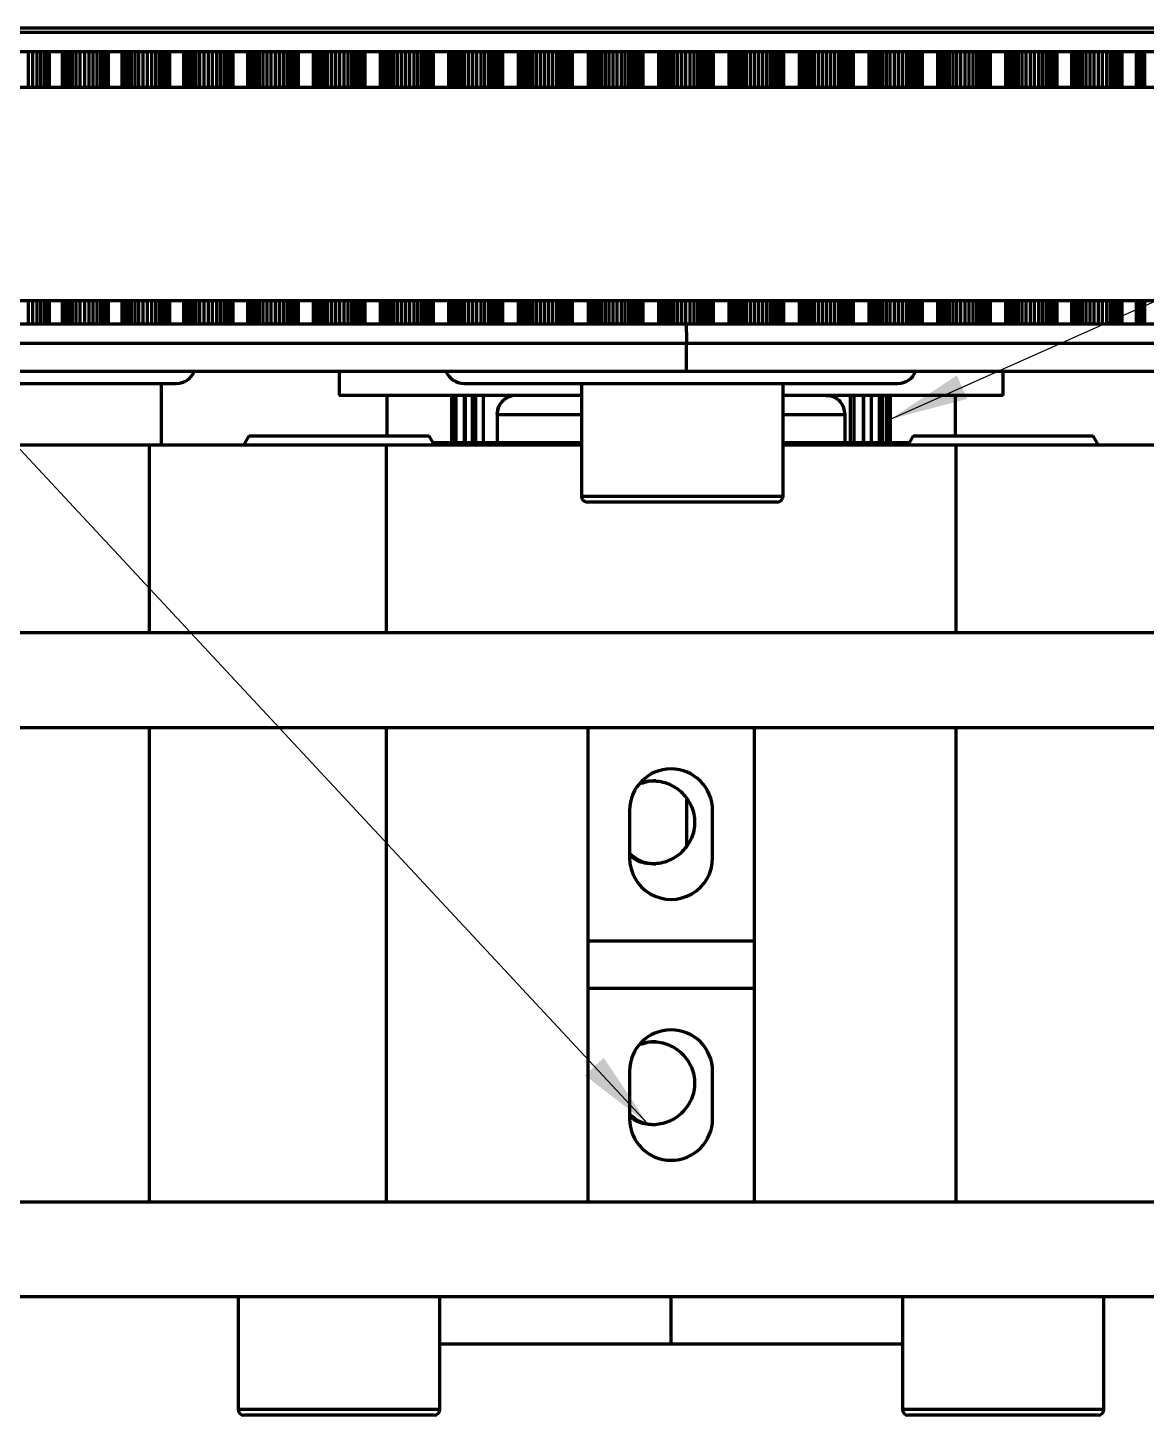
# Model space of a CAD drawing. Header units: millimetres. Extents: x -419 to 9215, y 1224 to 3301.
# Drawn here: x 325.8 to 372.9, y 2908.5 to 2967 of the extents above; entities that cross this region are included whole.
import ezdxf

# ---------------------------------------------------------------- set-up
doc = ezdxf.new("R2010")
doc.units = ezdxf.units.MM
doc.layers.add('Net 0.35', color=20, linetype='Continuous', lineweight=35)
doc.layers.add('Net 0.7', color=7, linetype='Continuous', lineweight=70)
doc.styles.get("Standard").update_dxf_attribs({"font": 'arial.ttf'})
doc.dimstyles.new('SLDDIMSTYLE0', dxfattribs={"dimtxt": 0.18, "dimasz": 3.302, "dimexe": 0, "dimexo": 0.0625, "dimgap": 0, "dimtad": 0, "dimtih": 1, "dimtoh": 1, "dimdec": 0, "dimrnd": 1e-09, "dimzin": 0, "dimdsep": 46, "dimtxsty": 'Standard', "dimsah": 1, "dimcen": 0.09, "dimadec": 0, "dimazin": 0, "dimtfac": 3.302, "dimtdec": 0, "dimtofl": 0, "dimtmove": 0, "dimatfit": 3, "dimfxl": 1, "dimfrac": 2, "dimtolj": 1, "dimtzin": 0, "dimarcsym": 0})

msp = doc.modelspace()

# ---------------------------------------------------------------- linework, layer by layer
at = {"layer": 'Net 0.7', "color": 7, "linetype": 'Continuous', "lineweight": 70}
for p, q in [((296.312, 2967.02), (411.101, 2967.02)), ((304.216, 2966.02), (401.616, 2966.02)), ((325.815, 2966.02), (325.815, 2964.52)), ((326, 2966.02), (326, 2964.52)), ((326.174, 2966.02), (326.174, 2964.52)), ((326.337, 2966.02), (326.337, 2964.52)), ((326.484, 2966.02), (326.484, 2964.52)), ((326.612, 2966.02), (326.612, 2964.52)), ((326.632, 2966.02), (326.632, 2964.52)), ((326.635, 2966.02), (326.635, 2964.52)), ((326.662, 2966.02), (326.662, 2964.52)), ((326.715, 2964.52), (326.715, 2966.02)), ((327.251, 2966.02), (327.251, 2964.52)), ((327.322, 2966.02), (327.322, 2964.52)), ((327.393, 2966.02), (327.393, 2964.52)), ((327.461, 2966.02), (327.461, 2964.52)), ((327.523, 2966.02), (327.523, 2964.52)), ((327.661, 2966.02), (327.661, 2964.52)), ((327.819, 2966.02), (327.819, 2964.52)), ((327.991, 2966.02), (327.991, 2964.52)), ((328.181, 2966.02), (328.181, 2964.52)), ((328.365, 2966.02), (328.365, 2964.52)), ((328.54, 2966.02), (328.54, 2964.52)), ((328.707, 2966.02), (328.707, 2964.52)), ((328.86, 2966.02), (328.86, 2964.52)), ((328.995, 2966.02), (328.995, 2964.52)), ((329.101, 2966.02), (329.101, 2964.52)), ((329.109, 2966.02), (329.109, 2964.52)), ((329.14, 2966.02), (329.14, 2964.52)), ((329.196, 2964.52), (329.196, 2966.02)), ((329.756, 2966.02), (329.756, 2964.52)), ((329.829, 2966.02), (329.829, 2964.52)), ((329.9, 2966.02), (329.9, 2964.52)), ((329.966, 2966.02), (329.966, 2964.52)), ((330.025, 2966.02), (330.025, 2964.52)), ((330.153, 2966.02), (330.153, 2964.52)), ((330.303, 2966.02), (330.303, 2964.52)), ((330.468, 2966.02), (330.468, 2964.52)), ((330.652, 2966.02), (330.652, 2964.52)), ((330.834, 2966.02), (330.834, 2964.52)), ((331.011, 2966.02), (331.011, 2964.52)), ((331.18, 2966.02), (331.18, 2964.52)), ((331.338, 2966.02), (331.338, 2964.52)), ((331.48, 2966.02), (331.48, 2964.52)), ((331.603, 2966.02), (331.603, 2964.52)), ((331.672, 2966.02), (331.672, 2964.52)), ((331.685, 2966.02), (331.685, 2964.52)), ((331.72, 2966.02), (331.72, 2964.52)), ((331.779, 2964.52), (331.779, 2966.02)), ((332.36, 2966.02), (332.36, 2964.52)), ((332.434, 2966.02), (332.434, 2964.52)), ((332.505, 2966.02), (332.505, 2964.52)), ((332.569, 2966.02), (332.569, 2964.52)), ((332.625, 2966.02), (332.625, 2964.52)), ((332.743, 2966.02), (332.743, 2964.52)), ((332.883, 2966.02), (332.883, 2964.52)), ((333.041, 2966.02), (333.041, 2964.52)), ((333.218, 2966.02), (333.218, 2964.52)), ((333.398, 2966.02), (333.398, 2964.52)), ((333.575, 2966.02), (333.575, 2964.52)), ((333.747, 2966.02), (333.747, 2964.52)), ((333.909, 2966.02), (333.909, 2964.52)), ((334.057, 2966.02), (334.057, 2964.52)), ((334.187, 2966.02), (334.187, 2964.52)), ((334.295, 2966.02), (334.295, 2964.52)), ((334.334, 2966.02), (334.334, 2964.52)), ((334.351, 2966.02), (334.351, 2964.52)), ((334.39, 2966.02), (334.39, 2964.52)), ((334.453, 2964.52), (334.453, 2966.02)), ((335.052, 2966.02), (335.052, 2964.52)), ((335.127, 2966.02), (335.127, 2964.52)), ((335.197, 2966.02), (335.197, 2964.52)), ((335.26, 2966.02), (335.26, 2964.52)), ((335.311, 2966.02), (335.311, 2964.52)), ((335.419, 2966.02), (335.419, 2964.52)), ((335.55, 2966.02), (335.55, 2964.52)), ((335.699, 2966.02), (335.699, 2964.52)), ((335.869, 2966.02), (335.869, 2964.52)), ((336.046, 2966.02), (336.046, 2964.52)), ((336.222, 2966.02), (336.222, 2964.52)), ((336.395, 2966.02), (336.395, 2964.52)), ((336.561, 2966.02), (336.561, 2964.52)), ((336.715, 2966.02), (336.715, 2964.52)), ((336.852, 2966.02), (336.852, 2964.52)), ((336.969, 2966.02), (336.969, 2964.52)), ((337.062, 2966.02), (337.062, 2964.52)), ((337.076, 2966.02), (337.076, 2964.52)), ((337.097, 2966.02), (337.097, 2964.52)), ((337.14, 2966.02), (337.14, 2964.52)), ((337.206, 2964.52), (337.206, 2966.02)), ((337.82, 2966.02), (337.82, 2964.52)), ((337.897, 2966.02), (337.897, 2964.52)), ((337.966, 2966.02), (337.966, 2964.52)), ((338.025, 2966.02), (338.025, 2964.52)), ((338.073, 2966.02), (338.073, 2964.52)), ((338.17, 2966.02), (338.17, 2964.52)), ((338.291, 2966.02), (338.291, 2964.52)), ((338.431, 2966.02), (338.431, 2964.52)), ((338.593, 2966.02), (338.593, 2964.52)), ((338.766, 2966.02), (338.766, 2964.52)), ((338.941, 2966.02), (338.941, 2964.52)), ((339.115, 2966.02), (339.115, 2964.52)), ((339.283, 2966.02), (339.283, 2964.52)), ((339.442, 2966.02), (339.442, 2964.52)), ((339.586, 2966.02), (339.586, 2964.52)), ((339.711, 2966.02), (339.711, 2964.52)), ((339.815, 2966.02), (339.815, 2964.52)), ((339.871, 2966.02), (339.871, 2964.52)), ((339.884, 2966.02), (339.884, 2964.52)), ((339.885, 2966.02), (339.885, 2964.52)), ((339.911, 2966.02), (339.911, 2964.52)), ((339.958, 2966.02), (339.958, 2964.52)), ((340.025, 2964.52), (340.025, 2966.02)), ((340.653, 2966.02), (340.653, 2964.52)), ((340.73, 2966.02), (340.73, 2964.52)), ((340.798, 2966.02), (340.798, 2964.52)), ((340.855, 2966.02), (340.855, 2964.52)), ((340.898, 2966.02), (340.898, 2964.52)), ((340.984, 2966.02), (340.984, 2964.52)), ((341.094, 2966.02), (341.094, 2964.52)), ((341.225, 2966.02), (341.225, 2964.52)), ((341.378, 2966.02), (341.378, 2964.52)), ((341.547, 2966.02), (341.547, 2964.52)), ((341.719, 2966.02), (341.719, 2964.52)), ((341.893, 2966.02), (341.893, 2964.52)), ((342.064, 2966.02), (342.064, 2964.52)), ((342.226, 2966.02), (342.226, 2964.52)), ((342.377, 2966.02), (342.377, 2964.52)), ((342.51, 2966.02), (342.51, 2964.52)), ((342.623, 2966.02), (342.623, 2964.52)), ((342.692, 2966.02), (342.692, 2964.52)), ((342.735, 2966.02), (342.735, 2964.52)), ((342.744, 2966.02), (342.744, 2964.52)), ((342.75, 2966.02), (342.75, 2964.52)), ((342.78, 2966.02), (342.78, 2964.52)), ((342.83, 2966.02), (342.83, 2964.52)), ((342.901, 2964.52), (342.901, 2966.02)), ((343.539, 2966.02), (343.539, 2964.52)), ((343.616, 2966.02), (343.616, 2964.52)), ((343.683, 2966.02), (343.683, 2964.52)), ((343.737, 2966.02), (343.737, 2964.52)), ((343.775, 2966.02), (343.775, 2964.52)), ((343.849, 2966.02), (343.849, 2964.52)), ((343.948, 2966.02), (343.948, 2964.52)), ((344.069, 2966.02), (344.069, 2964.52)), ((344.212, 2966.02), (344.212, 2964.52)), ((344.376, 2966.02), (344.376, 2964.52)), ((344.546, 2966.02), (344.546, 2964.52)), ((344.719, 2966.02), (344.719, 2964.52)), ((344.891, 2966.02), (344.891, 2964.52)), ((345.057, 2966.02), (345.057, 2964.52)), ((345.213, 2966.02), (345.213, 2964.52)), ((345.353, 2966.02), (345.353, 2964.52)), ((345.476, 2966.02), (345.476, 2964.52)), ((345.557, 2966.02), (345.557, 2964.52)), ((345.613, 2966.02), (345.613, 2964.52)), ((345.643, 2966.02), (345.643, 2964.52)), ((345.648, 2966.02), (345.648, 2964.52)), ((345.659, 2966.02), (345.659, 2964.52)), ((345.693, 2966.02), (345.693, 2964.52)), ((345.746, 2966.02), (345.746, 2964.52)), ((345.819, 2964.52), (345.819, 2966.02)), ((346.465, 2966.02), (346.465, 2964.52)), ((346.542, 2966.02), (346.542, 2964.52)), ((346.606, 2966.02), (346.606, 2964.52)), ((346.657, 2966.02), (346.657, 2964.52)), ((346.691, 2966.02), (346.691, 2964.52)), ((346.753, 2966.02), (346.753, 2964.52)), ((346.841, 2966.02), (346.841, 2964.52)), ((346.95, 2966.02), (346.95, 2964.52)), ((347.084, 2966.02), (347.084, 2964.52)), ((347.242, 2966.02), (347.242, 2964.52)), ((347.408, 2966.02), (347.408, 2964.52)), ((347.58, 2966.02), (347.58, 2964.52)), ((347.752, 2966.02), (347.752, 2964.52)), ((347.921, 2966.02), (347.921, 2964.52)), ((348.081, 2966.02), (348.081, 2964.52)), ((348.229, 2966.02), (348.229, 2964.52)), ((348.36, 2966.02), (348.36, 2964.52)), ((348.454, 2966.02), (348.454, 2964.52)), ((348.522, 2966.02), (348.522, 2964.52)), ((348.565, 2966.02), (348.565, 2964.52)), ((348.582, 2966.02), (348.582, 2964.52)), ((348.599, 2966.02), (348.599, 2964.52)), ((348.637, 2966.02), (348.637, 2964.52)), ((348.693, 2966.02), (348.693, 2964.52)), ((348.767, 2964.52), (348.767, 2966.02)), ((349.418, 2966.02), (349.418, 2964.52)), ((349.494, 2966.02), (349.494, 2964.52)), ((349.557, 2966.02), (349.557, 2964.52)), ((349.605, 2966.02), (349.605, 2964.52)), ((349.634, 2966.02), (349.634, 2964.52)), ((349.684, 2966.02), (349.684, 2964.52)), ((349.759, 2966.02), (349.759, 2964.52)), ((349.858, 2966.02), (349.858, 2964.52)), ((349.981, 2966.02), (349.981, 2964.52)), ((350.132, 2966.02), (350.132, 2964.52)), ((350.294, 2966.02), (350.294, 2964.52)), ((350.463, 2966.02), (350.463, 2964.52)), ((350.636, 2966.02), (350.636, 2964.52)), ((350.807, 2966.02), (350.807, 2964.52)), ((350.971, 2966.02), (350.971, 2964.52)), ((351.124, 2966.02), (351.124, 2964.52)), ((351.264, 2966.02), (351.264, 2964.52)), ((351.37, 2966.02), (351.37, 2964.52)), ((351.449, 2966.02), (351.449, 2964.52)), ((351.505, 2966.02), (351.505, 2964.52)), ((351.535, 2966.02), (351.535, 2964.52)), ((351.557, 2966.02), (351.557, 2964.52)), ((351.599, 2966.02), (351.599, 2964.52)), ((351.658, 2966.02), (351.658, 2964.52)), ((351.733, 2964.52), (351.733, 2966.02)), ((352.386, 2966.02), (352.386, 2964.52)), ((352.462, 2966.02), (352.462, 2964.52)), ((352.522, 2966.02), (352.522, 2964.52)), ((352.566, 2966.02), (352.566, 2964.52)), ((352.591, 2966.02), (352.591, 2964.52)), ((352.628, 2966.02), (352.628, 2964.52)), ((352.691, 2966.02), (352.691, 2964.52)), ((352.778, 2966.02), (352.778, 2964.52)), ((352.89, 2966.02), (352.89, 2964.52)), ((353.034, 2966.02), (353.034, 2964.52)), ((353.191, 2966.02), (353.191, 2964.52)), ((353.357, 2966.02), (353.357, 2964.52)), ((353.529, 2966.02), (353.529, 2964.52)), ((353.701, 2966.02), (353.701, 2964.52)), ((353.869, 2966.02), (353.869, 2964.52)), ((354.028, 2966.02), (354.028, 2964.52)), ((354.175, 2966.02), (354.175, 2964.52)), ((354.292, 2966.02), (354.292, 2964.52)), ((354.384, 2966.02), (354.384, 2964.52)), ((354.452, 2966.02), (354.452, 2964.52)), ((354.495, 2966.02), (354.495, 2964.52)), ((354.521, 2966.02), (354.521, 2964.52)), ((354.567, 2966.02), (354.567, 2964.52)), ((354.628, 2966.02), (354.628, 2964.52)), ((354.704, 2964.52), (354.704, 2966.02)), ((355.357, 2966.02), (355.357, 2964.52)), ((355.431, 2966.02), (355.431, 2964.52)), ((355.489, 2966.02), (355.489, 2964.52)), ((355.53, 2966.02), (355.53, 2964.52)), ((355.549, 2966.02), (355.549, 2964.52)), ((355.574, 2966.02), (355.574, 2964.52)), ((355.624, 2966.02), (355.624, 2964.52)), ((355.699, 2966.02), (355.699, 2964.52)), ((355.8, 2966.02), (355.8, 2964.52)), ((355.936, 2966.02), (355.936, 2964.52)), ((356.087, 2966.02), (356.087, 2964.52)), ((356.25, 2966.02), (356.25, 2964.52)), ((356.42, 2966.02), (356.42, 2964.52)), ((356.592, 2966.02), (356.592, 2964.52)), ((356.763, 2966.02), (356.763, 2964.52)), ((356.926, 2966.02), (356.926, 2964.52)), ((357.08, 2966.02), (357.08, 2964.52)), ((357.208, 2966.02), (357.208, 2964.52)), ((357.311, 2966.02), (357.311, 2964.52)), ((357.392, 2966.02), (357.392, 2964.52)), ((357.447, 2966.02), (357.447, 2964.52)), ((357.478, 2966.02), (357.478, 2964.52)), ((357.527, 2966.02), (357.527, 2964.52)), ((357.591, 2966.02), (357.591, 2964.52)), ((357.668, 2964.52), (357.668, 2966.02)), ((358.317, 2966.02), (358.317, 2964.52)), ((358.39, 2966.02), (358.39, 2964.52)), ((358.445, 2966.02), (358.445, 2964.52)), ((358.482, 2966.02), (358.482, 2964.52)), ((358.496, 2966.02), (358.496, 2964.52)), ((358.508, 2966.02), (358.508, 2964.52)), ((358.546, 2966.02), (358.546, 2964.52)), ((358.608, 2966.02), (358.608, 2964.52)), ((358.697, 2966.02), (358.697, 2964.52)), ((358.825, 2966.02), (358.825, 2964.52)), ((358.969, 2966.02), (358.969, 2964.52)), ((359.128, 2966.02), (359.128, 2964.52)), ((359.295, 2966.02), (359.295, 2964.52)), ((359.468, 2966.02), (359.468, 2964.52)), ((359.64, 2966.02), (359.64, 2964.52)), ((359.808, 2966.02), (359.808, 2964.52)), ((359.968, 2966.02), (359.968, 2964.52)), ((360.106, 2966.02), (360.106, 2964.52)), ((360.22, 2966.02), (360.22, 2964.52)), ((360.313, 2966.02), (360.313, 2964.52)), ((360.38, 2966.02), (360.38, 2964.52)), ((360.416, 2966.02), (360.416, 2964.52)), ((360.468, 2966.02), (360.468, 2964.52)), ((360.534, 2966.02), (360.534, 2964.52)), ((360.611, 2964.52), (360.611, 2966.02)), ((361.254, 2966.02), (361.254, 2964.52)), ((361.325, 2966.02), (361.325, 2964.52)), ((361.377, 2966.02), (361.377, 2964.52)), ((361.41, 2966.02), (361.41, 2964.52)), ((361.419, 2966.02), (361.419, 2964.52)), ((361.443, 2966.02), (361.443, 2964.52)), ((361.493, 2966.02), (361.493, 2964.52)), ((361.569, 2966.02), (361.569, 2964.52)), ((361.688, 2966.02), (361.688, 2964.52)), ((361.825, 2966.02), (361.825, 2964.52)), ((361.979, 2966.02), (361.979, 2964.52)), ((362.144, 2966.02), (362.144, 2964.52)), ((362.315, 2966.02), (362.315, 2964.52)), ((362.489, 2966.02), (362.489, 2964.52)), ((362.66, 2966.02), (362.66, 2964.52)), ((362.826, 2966.02), (362.826, 2964.52)), ((362.973, 2966.02), (362.973, 2964.52)), ((363.098, 2966.02), (363.098, 2964.52)), ((363.202, 2966.02), (363.202, 2964.52)), ((363.281, 2966.02), (363.281, 2964.52)), ((363.322, 2966.02), (363.322, 2964.52)), ((363.377, 2966.02), (363.377, 2964.52)), ((363.444, 2966.02), (363.444, 2964.52)), ((363.521, 2964.52), (363.521, 2966.02)), ((364.155, 2966.02), (364.155, 2964.52)), ((364.225, 2966.02), (364.225, 2964.52)), ((364.273, 2966.02), (364.273, 2964.52)), ((364.301, 2966.02), (364.301, 2964.52)), ((364.305, 2966.02), (364.305, 2964.52)), ((364.341, 2966.02), (364.341, 2964.52)), ((364.405, 2966.02), (364.405, 2964.52)), ((364.514, 2966.02), (364.514, 2964.52)), ((364.644, 2966.02), (364.644, 2964.52)), ((364.792, 2966.02), (364.792, 2964.52)), ((364.953, 2966.02), (364.953, 2964.52)), ((365.122, 2966.02), (365.122, 2964.52)), ((365.296, 2966.02), (365.296, 2964.52)), ((365.47, 2966.02), (365.47, 2964.52)), ((365.641, 2966.02), (365.641, 2964.52)), ((365.798, 2966.02), (365.798, 2964.52)), ((365.932, 2966.02), (365.932, 2964.52)), ((366.047, 2966.02), (366.047, 2964.52)), ((366.138, 2966.02), (366.138, 2964.52)), ((366.183, 2966.02), (366.183, 2964.52)), ((366.241, 2966.02), (366.241, 2964.52)), ((366.309, 2966.02), (366.309, 2964.52)), ((366.386, 2964.52), (366.386, 2966.02)), ((367.009, 2966.02), (367.009, 2964.52)), ((367.075, 2966.02), (367.075, 2964.52)), ((367.121, 2966.02), (367.121, 2964.52)), ((367.144, 2966.02), (367.144, 2964.52)), ((367.191, 2966.02), (367.191, 2964.52)), ((367.29, 2966.02), (367.29, 2964.52)), ((367.412, 2966.02), (367.412, 2964.52)), ((367.553, 2966.02), (367.553, 2964.52)), ((367.71, 2966.02), (367.71, 2964.52)), ((367.877, 2966.02), (367.877, 2964.52)), ((368.051, 2966.02), (368.051, 2964.52)), ((368.226, 2966.02), (368.226, 2964.52)), ((368.401, 2966.02), (368.401, 2964.52)), ((368.567, 2966.02), (368.567, 2964.52)), ((368.711, 2966.02), (368.711, 2964.52)), ((368.836, 2966.02), (368.836, 2964.52)), ((368.937, 2966.02), (368.937, 2964.52)), ((368.987, 2966.02), (368.987, 2964.52)), ((369.047, 2966.02), (369.047, 2964.52)), ((369.117, 2966.02), (369.117, 2964.52)), ((369.193, 2964.52), (369.193, 2966.02)), ((369.801, 2966.02), (369.801, 2964.52)), ((369.866, 2966.02), (369.866, 2964.52)), ((369.907, 2966.02), (369.907, 2964.52)), ((369.927, 2966.02), (369.927, 2964.52)), ((370.004, 2966.02), (370.004, 2964.52)), ((370.118, 2966.02), (370.118, 2964.52)), ((370.252, 2966.02), (370.252, 2964.52)), ((370.404, 2966.02), (370.404, 2964.52)), ((370.568, 2966.02), (370.568, 2964.52)), ((370.741, 2966.02), (370.741, 2964.52)), ((370.917, 2966.02), (370.917, 2964.52)), ((371.096, 2966.02), (371.096, 2964.52)), ((371.269, 2966.02), (371.269, 2964.52)), ((371.422, 2966.02), (371.422, 2964.52)), ((371.557, 2966.02), (371.557, 2964.52)), ((371.669, 2966.02), (371.669, 2964.52)), ((371.722, 2966.02), (371.722, 2964.52)), ((371.785, 2966.02), (371.785, 2964.52)), ((371.855, 2966.02), (371.855, 2964.52)), ((371.931, 2964.52), (371.931, 2966.02)), ((372.522, 2966.02), (372.522, 2964.52)), ((372.583, 2966.02), (372.583, 2964.52)), ((372.621, 2966.02), (372.621, 2964.52)), ((372.636, 2966.02), (372.636, 2964.52)), ((372.646, 2966.02), (372.646, 2964.52)), ((372.75, 2966.02), (372.75, 2964.52)), ((372.877, 2966.02), (372.877, 2964.52)), ((306.916, 2964.52), (398.916, 2964.52)), ((306.916, 2955.52), (398.916, 2955.52)), ((325.815, 2955.52), (325.815, 2954.52)), ((326, 2955.52), (326, 2954.52)), ((326.174, 2955.52), (326.174, 2954.52)), ((326.337, 2955.52), (326.337, 2954.52)), ((326.484, 2955.52), (326.484, 2954.52)), ((326.612, 2955.52), (326.612, 2954.52)), ((326.632, 2955.52), (326.632, 2954.52)), ((326.635, 2955.52), (326.635, 2954.52)), ((326.662, 2955.52), (326.662, 2954.52)), ((326.715, 2954.52), (326.715, 2955.52)), ((327.251, 2955.52), (327.251, 2954.52)), ((327.322, 2955.52), (327.322, 2954.52)), ((327.393, 2955.52), (327.393, 2954.52)), ((327.461, 2955.52), (327.461, 2954.52)), ((327.523, 2955.52), (327.523, 2954.52)), ((327.661, 2955.52), (327.661, 2954.52)), ((327.819, 2955.52), (327.819, 2954.52)), ((327.991, 2955.52), (327.991, 2954.52)), ((328.181, 2955.52), (328.181, 2954.52)), ((328.365, 2955.52), (328.365, 2954.52)), ((328.54, 2955.52), (328.54, 2954.52)), ((328.707, 2955.52), (328.707, 2954.52)), ((328.86, 2955.52), (328.86, 2954.52)), ((328.995, 2955.52), (328.995, 2954.52)), ((329.101, 2955.52), (329.101, 2954.52)), ((329.109, 2955.52), (329.109, 2954.52)), ((329.14, 2955.52), (329.14, 2954.52)), ((329.196, 2954.52), (329.196, 2955.52)), ((329.756, 2955.52), (329.756, 2954.52)), ((329.829, 2955.52), (329.829, 2954.52)), ((329.9, 2955.52), (329.9, 2954.52)), ((329.966, 2955.52), (329.966, 2954.52)), ((330.025, 2955.52), (330.025, 2954.52)), ((330.153, 2955.52), (330.153, 2954.52)), ((330.303, 2955.52), (330.303, 2954.52)), ((330.468, 2955.52), (330.468, 2954.52)), ((330.652, 2955.52), (330.652, 2954.52)), ((330.834, 2955.52), (330.834, 2954.52)), ((331.011, 2955.52), (331.011, 2954.52)), ((331.18, 2955.52), (331.18, 2954.52)), ((331.338, 2955.52), (331.338, 2954.52)), ((331.48, 2955.52), (331.48, 2954.52)), ((331.603, 2955.52), (331.603, 2954.52)), ((331.672, 2955.52), (331.672, 2954.52)), ((331.685, 2955.52), (331.685, 2954.52)), ((331.72, 2955.52), (331.72, 2954.52)), ((331.779, 2954.52), (331.779, 2955.52)), ((332.36, 2955.52), (332.36, 2954.52)), ((332.434, 2955.52), (332.434, 2954.52)), ((332.505, 2955.52), (332.505, 2954.52)), ((332.569, 2955.52), (332.569, 2954.52)), ((332.625, 2955.52), (332.625, 2954.52)), ((332.743, 2955.52), (332.743, 2954.52)), ((332.883, 2955.52), (332.883, 2954.52)), ((333.041, 2955.52), (333.041, 2954.52)), ((333.218, 2955.52), (333.218, 2954.52)), ((333.398, 2955.52), (333.398, 2954.52)), ((333.575, 2955.52), (333.575, 2954.52)), ((333.747, 2955.52), (333.747, 2954.52)), ((333.909, 2955.52), (333.909, 2954.52)), ((334.057, 2955.52), (334.057, 2954.52)), ((334.187, 2955.52), (334.187, 2954.52)), ((334.295, 2955.52), (334.295, 2954.52)), ((334.334, 2955.52), (334.334, 2954.52)), ((334.351, 2955.52), (334.351, 2954.52)), ((334.39, 2955.52), (334.39, 2954.52)), ((334.453, 2954.52), (334.453, 2955.52)), ((335.052, 2955.52), (335.052, 2954.52)), ((335.127, 2955.52), (335.127, 2954.52)), ((335.197, 2955.52), (335.197, 2954.52)), ((335.26, 2955.52), (335.26, 2954.52)), ((335.311, 2955.52), (335.311, 2954.52)), ((335.419, 2955.52), (335.419, 2954.52)), ((335.55, 2955.52), (335.55, 2954.52)), ((335.699, 2955.52), (335.699, 2954.52)), ((335.869, 2955.52), (335.869, 2954.52)), ((336.046, 2955.52), (336.046, 2954.52)), ((336.222, 2955.52), (336.222, 2954.52)), ((336.395, 2955.52), (336.395, 2954.52)), ((336.561, 2955.52), (336.561, 2954.52)), ((336.715, 2955.52), (336.715, 2954.52)), ((336.852, 2955.52), (336.852, 2954.52)), ((336.969, 2955.52), (336.969, 2954.52)), ((337.062, 2955.52), (337.062, 2954.52)), ((337.076, 2955.52), (337.076, 2954.52)), ((337.097, 2955.52), (337.097, 2954.52)), ((337.14, 2955.52), (337.14, 2954.52)), ((337.206, 2954.52), (337.206, 2955.52)), ((337.82, 2955.52), (337.82, 2954.52)), ((337.897, 2955.52), (337.897, 2954.52)), ((337.966, 2955.52), (337.966, 2954.52)), ((338.025, 2955.52), (338.025, 2954.52)), ((338.073, 2955.52), (338.073, 2954.52)), ((338.17, 2955.52), (338.17, 2954.52)), ((338.291, 2955.52), (338.291, 2954.52)), ((338.431, 2955.52), (338.431, 2954.52)), ((338.593, 2955.52), (338.593, 2954.52)), ((338.766, 2955.52), (338.766, 2954.52)), ((338.941, 2955.52), (338.941, 2954.52)), ((339.115, 2955.52), (339.115, 2954.52)), ((339.283, 2955.52), (339.283, 2954.52)), ((339.442, 2955.52), (339.442, 2954.52)), ((339.586, 2955.52), (339.586, 2954.52)), ((339.711, 2955.52), (339.711, 2954.52)), ((339.815, 2955.52), (339.815, 2954.52)), ((339.871, 2955.52), (339.871, 2954.52)), ((339.884, 2955.52), (339.884, 2954.52)), ((339.885, 2955.52), (339.885, 2954.52)), ((339.911, 2955.52), (339.911, 2954.52)), ((339.958, 2955.52), (339.958, 2954.52)), ((340.025, 2954.52), (340.025, 2955.52)), ((340.653, 2955.52), (340.653, 2954.52)), ((340.73, 2955.52), (340.73, 2954.52)), ((340.798, 2955.52), (340.798, 2954.52)), ((340.855, 2955.52), (340.855, 2954.52)), ((340.898, 2955.52), (340.898, 2954.52)), ((340.984, 2955.52), (340.984, 2954.52)), ((341.094, 2955.52), (341.094, 2954.52)), ((341.225, 2955.52), (341.225, 2954.52)), ((341.378, 2955.52), (341.378, 2954.52)), ((341.547, 2955.52), (341.547, 2954.52)), ((341.719, 2955.52), (341.719, 2954.52)), ((341.893, 2955.52), (341.893, 2954.52)), ((342.064, 2955.52), (342.064, 2954.52)), ((342.226, 2955.52), (342.226, 2954.52)), ((342.377, 2955.52), (342.377, 2954.52)), ((342.51, 2955.52), (342.51, 2954.52)), ((342.623, 2955.52), (342.623, 2954.52)), ((342.692, 2955.52), (342.692, 2954.52)), ((342.735, 2955.52), (342.735, 2954.52)), ((342.744, 2955.52), (342.744, 2954.52)), ((342.75, 2955.52), (342.75, 2954.52)), ((342.78, 2955.52), (342.78, 2954.52)), ((342.83, 2955.52), (342.83, 2954.52)), ((342.901, 2954.52), (342.901, 2955.52)), ((343.539, 2955.52), (343.539, 2954.52)), ((343.616, 2955.52), (343.616, 2954.52)), ((343.683, 2955.52), (343.683, 2954.52)), ((343.737, 2955.52), (343.737, 2954.52)), ((343.775, 2955.52), (343.775, 2954.52)), ((343.849, 2955.52), (343.849, 2954.52)), ((343.948, 2955.52), (343.948, 2954.52)), ((344.069, 2955.52), (344.069, 2954.52)), ((344.212, 2955.52), (344.212, 2954.52)), ((344.376, 2955.52), (344.376, 2954.52)), ((344.546, 2955.52), (344.546, 2954.52)), ((344.719, 2955.52), (344.719, 2954.52)), ((344.891, 2955.52), (344.891, 2954.52)), ((345.057, 2955.52), (345.057, 2954.52)), ((345.213, 2955.52), (345.213, 2954.52)), ((345.353, 2955.52), (345.353, 2954.52)), ((345.476, 2955.52), (345.476, 2954.52)), ((345.557, 2955.52), (345.557, 2954.52)), ((345.613, 2955.52), (345.613, 2954.52)), ((345.643, 2955.52), (345.643, 2954.52)), ((345.648, 2955.52), (345.648, 2954.52)), ((345.659, 2955.52), (345.659, 2954.52)), ((345.693, 2955.52), (345.693, 2954.52)), ((345.746, 2955.52), (345.746, 2954.52)), ((345.819, 2954.52), (345.819, 2955.52)), ((346.465, 2955.52), (346.465, 2954.52)), ((346.542, 2955.52), (346.542, 2954.52)), ((346.606, 2955.52), (346.606, 2954.52)), ((346.657, 2955.52), (346.657, 2954.52)), ((346.691, 2955.52), (346.691, 2954.52)), ((346.753, 2955.52), (346.753, 2954.52)), ((346.841, 2955.52), (346.841, 2954.52)), ((346.95, 2955.52), (346.95, 2954.52)), ((347.084, 2955.52), (347.084, 2954.52)), ((347.242, 2955.52), (347.242, 2954.52)), ((347.408, 2955.52), (347.408, 2954.52)), ((347.58, 2955.52), (347.58, 2954.52)), ((347.752, 2955.52), (347.752, 2954.52)), ((347.921, 2955.52), (347.921, 2954.52)), ((348.081, 2955.52), (348.081, 2954.52)), ((348.229, 2955.52), (348.229, 2954.52)), ((348.36, 2955.52), (348.36, 2954.52)), ((348.454, 2955.52), (348.454, 2954.52)), ((348.522, 2955.52), (348.522, 2954.52)), ((348.565, 2955.52), (348.565, 2954.52)), ((348.582, 2955.52), (348.582, 2954.52)), ((348.599, 2955.52), (348.599, 2954.52)), ((348.637, 2955.52), (348.637, 2954.52)), ((348.693, 2955.52), (348.693, 2954.52)), ((348.767, 2954.52), (348.767, 2955.52)), ((349.418, 2955.52), (349.418, 2954.52)), ((349.494, 2955.52), (349.494, 2954.52)), ((349.557, 2955.52), (349.557, 2954.52)), ((349.605, 2955.52), (349.605, 2954.52)), ((349.634, 2955.52), (349.634, 2954.52)), ((349.684, 2955.52), (349.684, 2954.52)), ((349.759, 2955.52), (349.759, 2954.52)), ((349.858, 2955.52), (349.858, 2954.52)), ((349.981, 2955.52), (349.981, 2954.52)), ((350.132, 2955.52), (350.132, 2954.52)), ((350.294, 2955.52), (350.294, 2954.52)), ((350.463, 2955.52), (350.463, 2954.52)), ((350.636, 2955.52), (350.636, 2954.52)), ((350.807, 2955.52), (350.807, 2954.52)), ((350.971, 2955.52), (350.971, 2954.52)), ((351.124, 2955.52), (351.124, 2954.52)), ((351.264, 2955.52), (351.264, 2954.52)), ((351.37, 2955.52), (351.37, 2954.52)), ((351.449, 2955.52), (351.449, 2954.52)), ((351.505, 2955.52), (351.505, 2954.52)), ((351.535, 2955.52), (351.535, 2954.52)), ((351.557, 2955.52), (351.557, 2954.52)), ((351.599, 2955.52), (351.599, 2954.52)), ((351.658, 2955.52), (351.658, 2954.52)), ((351.733, 2954.52), (351.733, 2955.52)), ((352.386, 2955.52), (352.386, 2954.52)), ((352.462, 2955.52), (352.462, 2954.52)), ((352.522, 2955.52), (352.522, 2954.52)), ((352.566, 2955.52), (352.566, 2954.52)), ((352.591, 2955.52), (352.591, 2954.52)), ((352.628, 2955.52), (352.628, 2954.52)), ((352.691, 2955.52), (352.691, 2954.52)), ((352.778, 2955.52), (352.778, 2954.52)), ((352.89, 2955.52), (352.89, 2954.52)), ((353.034, 2955.52), (353.034, 2954.52)), ((353.191, 2955.52), (353.191, 2954.52)), ((353.357, 2955.52), (353.357, 2954.52)), ((353.529, 2955.52), (353.529, 2954.52)), ((353.701, 2955.52), (353.701, 2954.52)), ((353.869, 2955.52), (353.869, 2954.52)), ((354.028, 2955.52), (354.028, 2954.52)), ((354.175, 2955.52), (354.175, 2954.52)), ((354.292, 2955.52), (354.292, 2954.52)), ((354.384, 2955.52), (354.384, 2954.52)), ((354.452, 2955.52), (354.452, 2954.52)), ((354.495, 2955.52), (354.495, 2954.52)), ((354.521, 2955.52), (354.521, 2954.52)), ((354.567, 2955.52), (354.567, 2954.52)), ((354.628, 2955.52), (354.628, 2954.52)), ((354.704, 2954.52), (354.704, 2955.52)), ((355.357, 2955.52), (355.357, 2954.52)), ((355.431, 2955.52), (355.431, 2954.52)), ((355.489, 2955.52), (355.489, 2954.52)), ((355.53, 2955.52), (355.53, 2954.52)), ((355.549, 2955.52), (355.549, 2954.52)), ((355.574, 2955.52), (355.574, 2954.52)), ((355.624, 2955.52), (355.624, 2954.52)), ((355.699, 2955.52), (355.699, 2954.52)), ((355.8, 2955.52), (355.8, 2954.52)), ((355.936, 2955.52), (355.936, 2954.52)), ((356.087, 2955.52), (356.087, 2954.52)), ((356.25, 2955.52), (356.25, 2954.52)), ((356.42, 2955.52), (356.42, 2954.52)), ((356.592, 2955.52), (356.592, 2954.52)), ((356.763, 2955.52), (356.763, 2954.52)), ((356.926, 2955.52), (356.926, 2954.52)), ((357.08, 2955.52), (357.08, 2954.52)), ((357.208, 2955.52), (357.208, 2954.52)), ((357.311, 2955.52), (357.311, 2954.52)), ((357.392, 2955.52), (357.392, 2954.52)), ((357.447, 2955.52), (357.447, 2954.52)), ((357.478, 2955.52), (357.478, 2954.52)), ((357.527, 2955.52), (357.527, 2954.52)), ((357.591, 2955.52), (357.591, 2954.52)), ((357.668, 2954.52), (357.668, 2955.52)), ((358.317, 2955.52), (358.317, 2954.52)), ((358.39, 2955.52), (358.39, 2954.52)), ((358.445, 2955.52), (358.445, 2954.52)), ((358.482, 2955.52), (358.482, 2954.52)), ((358.496, 2955.52), (358.496, 2954.52)), ((358.508, 2955.52), (358.508, 2954.52)), ((358.546, 2955.52), (358.546, 2954.52)), ((358.608, 2955.52), (358.608, 2954.52)), ((358.697, 2955.52), (358.697, 2954.52)), ((358.825, 2955.52), (358.825, 2954.52)), ((358.969, 2955.52), (358.969, 2954.52)), ((359.128, 2955.52), (359.128, 2954.52)), ((359.295, 2955.52), (359.295, 2954.52)), ((359.468, 2955.52), (359.468, 2954.52)), ((359.64, 2955.52), (359.64, 2954.52)), ((359.808, 2955.52), (359.808, 2954.52)), ((359.968, 2955.52), (359.968, 2954.52)), ((360.106, 2955.52), (360.106, 2954.52)), ((360.22, 2955.52), (360.22, 2954.52)), ((360.313, 2955.52), (360.313, 2954.52)), ((360.38, 2955.52), (360.38, 2954.52)), ((360.416, 2955.52), (360.416, 2954.52)), ((360.468, 2955.52), (360.468, 2954.52)), ((360.534, 2955.52), (360.534, 2954.52)), ((360.611, 2954.52), (360.611, 2955.52)), ((361.254, 2955.52), (361.254, 2954.52)), ((361.325, 2955.52), (361.325, 2954.52)), ((361.377, 2955.52), (361.377, 2954.52)), ((361.41, 2955.52), (361.41, 2954.52)), ((361.419, 2955.52), (361.419, 2954.52)), ((361.443, 2955.52), (361.443, 2954.52)), ((361.493, 2955.52), (361.493, 2954.52)), ((361.569, 2955.52), (361.569, 2954.52)), ((361.688, 2955.52), (361.688, 2954.52)), ((361.825, 2955.52), (361.825, 2954.52)), ((361.979, 2955.52), (361.979, 2954.52)), ((362.144, 2955.52), (362.144, 2954.52)), ((362.315, 2955.52), (362.315, 2954.52)), ((362.489, 2955.52), (362.489, 2954.52)), ((362.66, 2955.52), (362.66, 2954.52)), ((362.826, 2955.52), (362.826, 2954.52)), ((362.973, 2955.52), (362.973, 2954.52)), ((363.098, 2955.52), (363.098, 2954.52)), ((363.202, 2955.52), (363.202, 2954.52)), ((363.281, 2955.52), (363.281, 2954.52)), ((363.322, 2955.52), (363.322, 2954.52)), ((363.377, 2955.52), (363.377, 2954.52)), ((363.444, 2955.52), (363.444, 2954.52)), ((363.521, 2954.52), (363.521, 2955.52)), ((364.155, 2955.52), (364.155, 2954.52)), ((364.225, 2955.52), (364.225, 2954.52)), ((364.273, 2955.52), (364.273, 2954.52)), ((364.301, 2955.52), (364.301, 2954.52)), ((364.305, 2955.52), (364.305, 2954.52)), ((364.341, 2955.52), (364.341, 2954.52)), ((364.405, 2955.52), (364.405, 2954.52)), ((364.514, 2955.52), (364.514, 2954.52)), ((364.644, 2955.52), (364.644, 2954.52)), ((364.792, 2955.52), (364.792, 2954.52)), ((364.953, 2955.52), (364.953, 2954.52)), ((365.122, 2955.52), (365.122, 2954.52)), ((365.296, 2955.52), (365.296, 2954.52)), ((365.47, 2955.52), (365.47, 2954.52)), ((365.641, 2955.52), (365.641, 2954.52)), ((365.798, 2955.52), (365.798, 2954.52)), ((365.932, 2955.52), (365.932, 2954.52)), ((366.047, 2955.52), (366.047, 2954.52)), ((366.138, 2955.52), (366.138, 2954.52)), ((366.183, 2955.52), (366.183, 2954.52)), ((366.241, 2955.52), (366.241, 2954.52)), ((366.309, 2955.52), (366.309, 2954.52)), ((366.386, 2954.52), (366.386, 2955.52)), ((367.009, 2955.52), (367.009, 2954.52)), ((367.075, 2955.52), (367.075, 2954.52)), ((367.121, 2955.52), (367.121, 2954.52)), ((367.144, 2955.52), (367.144, 2954.52)), ((367.191, 2955.52), (367.191, 2954.52)), ((367.29, 2955.52), (367.29, 2954.52)), ((367.412, 2955.52), (367.412, 2954.52)), ((367.553, 2955.52), (367.553, 2954.52)), ((367.71, 2955.52), (367.71, 2954.52)), ((367.877, 2955.52), (367.877, 2954.52)), ((368.051, 2955.52), (368.051, 2954.52)), ((368.226, 2955.52), (368.226, 2954.52)), ((368.401, 2955.52), (368.401, 2954.52)), ((368.567, 2955.52), (368.567, 2954.52)), ((368.711, 2955.52), (368.711, 2954.52)), ((368.836, 2955.52), (368.836, 2954.52)), ((368.937, 2955.52), (368.937, 2954.52)), ((368.987, 2955.52), (368.987, 2954.52)), ((369.047, 2955.52), (369.047, 2954.52)), ((369.117, 2955.52), (369.117, 2954.52)), ((369.193, 2954.52), (369.193, 2955.52)), ((369.801, 2955.52), (369.801, 2954.52)), ((369.866, 2955.52), (369.866, 2954.52)), ((369.907, 2955.52), (369.907, 2954.52)), ((369.927, 2955.52), (369.927, 2954.52)), ((370.004, 2955.52), (370.004, 2954.52)), ((370.118, 2955.52), (370.118, 2954.52)), ((370.252, 2955.52), (370.252, 2954.52)), ((370.404, 2955.52), (370.404, 2954.52)), ((370.568, 2955.52), (370.568, 2954.52)), ((370.741, 2955.52), (370.741, 2954.52)), ((370.917, 2955.52), (370.917, 2954.52)), ((371.096, 2955.52), (371.096, 2954.52)), ((371.269, 2955.52), (371.269, 2954.52)), ((371.422, 2955.52), (371.422, 2954.52)), ((371.557, 2955.52), (371.557, 2954.52)), ((371.669, 2955.52), (371.669, 2954.52)), ((371.722, 2955.52), (371.722, 2954.52)), ((371.785, 2955.52), (371.785, 2954.52)), ((371.855, 2955.52), (371.855, 2954.52)), ((371.931, 2954.52), (371.931, 2955.52)), ((372.522, 2955.52), (372.522, 2954.52)), ((372.583, 2955.52), (372.583, 2954.52)), ((372.621, 2955.52), (372.621, 2954.52)), ((372.636, 2955.52), (372.636, 2954.52)), ((372.646, 2955.52), (372.646, 2954.52)), ((372.75, 2955.52), (372.75, 2954.52)), ((372.877, 2955.52), (372.877, 2954.52)), ((353.562, 2954.52), (306.31, 2954.52)), ((399.522, 2954.52), (353.562, 2954.52)), ((353.573, 2952.52), (353.573, 2953.72)), ((353.573, 2952.52), (305.51, 2952.52)), ((338.916, 2952.52), (338.916, 2951.52)), ((400.322, 2952.52), (353.573, 2952.52)), ((366.916, 2951.52), (366.916, 2952.52)), ((323.046, 2952.02), (332.068, 2952.02)), ((331.416, 2952.02), (331.416, 2949.42)), ((344.182, 2952.02), (353.459, 2952.02)), ((349.137, 2952.02), (349.137, 2947.27)), ((353.459, 2952.02), (362.481, 2952.02)), ((357.637, 2947.27), (357.637, 2952.02)), ((349.137, 2951.52), (338.916, 2951.52)), ((343.665, 2951.52), (343.665, 2949.52)), ((344.225, 2951.52), (344.225, 2949.52)), ((366.916, 2951.52), (357.637, 2951.52)), ((359.447, 2951.52), (359.622, 2951.5)), ((361.049, 2949.52), (361.049, 2951.52)), ((362.015, 2949.52), (362.015, 2951.52)), ((362.168, 2949.52), (362.168, 2951.52)), ((345.583, 2950.72), (345.633, 2950.996)), ((345.583, 2950.72), (345.583, 2949.52)), ((360.249, 2949.52), (360.249, 2950.72)), ((335.116, 2949.82), (334.892, 2949.42)), ((335.116, 2949.82), (342.716, 2949.82)), ((342.94, 2949.42), (342.716, 2949.82)), ((363.116, 2949.82), (362.892, 2949.42)), ((363.116, 2949.82), (370.587, 2949.82)), ((370.587, 2949.82), (370.716, 2949.82)), ((370.94, 2949.42), (370.716, 2949.82)), ((330.916, 2949.42), (309.904, 2949.42)), ((330.916, 2949.42), (330.916, 2941.52)), ((340.916, 2949.42), (330.916, 2949.42)), ((340.916, 2941.52), (340.916, 2949.42)), ((349.137, 2949.42), (340.916, 2949.42)), ((349.137, 2949.52), (342.884, 2949.52)), ((362.948, 2949.52), (357.637, 2949.52)), ((364.916, 2949.42), (357.637, 2949.42)), ((364.916, 2949.42), (364.916, 2941.52)), ((374.916, 2949.42), (364.916, 2949.42)), ((352.046, 2947.02), (349.387, 2947.02)), ((357.387, 2947.02), (352.046, 2947.02)), ((304.916, 2941.52), (400.916, 2941.52)), ((304.916, 2937.52), (400.916, 2937.52)), ((330.916, 2937.52), (330.916, 2917.52)), ((340.916, 2917.52), (340.916, 2937.52)), ((349.416, 2917.52), (349.416, 2937.52)), ((356.416, 2937.52), (356.416, 2917.52)), ((364.916, 2937.52), (364.916, 2917.52)), ((351.166, 2934.02), (351.166, 2932.02)), ((354.666, 2932.02), (354.666, 2934.02)), ((349.416, 2928.52), (356.416, 2928.52)), ((349.416, 2926.52), (356.416, 2926.52)), ((351.166, 2923.02), (351.166, 2921.02)), ((354.666, 2921.02), (354.666, 2923.02)), ((304.916, 2917.52), (400.916, 2917.52)), ((304.916, 2913.52), (400.916, 2913.52)), ((334.666, 2913.52), (334.666, 2908.77)), ((343.166, 2908.77), (343.166, 2913.52)), ((362.666, 2913.52), (362.666, 2908.77)), ((371.166, 2908.77), (371.166, 2913.52)), ((352.916, 2911.52), (343.166, 2911.52)), ((362.666, 2911.52), (352.916, 2911.52)), ((342.916, 2908.52), (334.916, 2908.52)), ((370.916, 2908.52), (362.916, 2908.52))]:
    msp.add_line(p, q, dxfattribs=at)
at = {"layer": 'Net 0.7', "color": 8, "linetype": 'Continuous', "lineweight": 70}
for p, q in [((402.416, 2966.82), (303.416, 2966.82)), ((305.51, 2953.72), (353.573, 2953.72)), ((353.573, 2953.72), (400.322, 2953.72)), ((340.933, 2951.52), (340.933, 2949.82)), ((343.665, 2951.52), (343.665, 2949.52)), ((343.732, 2949.52), (343.732, 2951.52)), ((343.84, 2951.52), (343.84, 2949.52)), ((344.207, 2949.52), (344.207, 2951.52)), ((344.233, 2951.52), (344.233, 2949.52)), ((344.543, 2949.52), (344.543, 2951.52)), ((344.674, 2951.52), (344.674, 2949.52)), ((345.013, 2949.52), (345.013, 2951.52)), ((360.482, 2949.52), (360.482, 2951.52)), ((360.619, 2951.52), (360.619, 2949.52)), ((361.034, 2949.52), (361.034, 2951.52)), ((361.35, 2951.52), (361.35, 2949.52)), ((361.709, 2949.52), (361.709, 2951.52)), ((361.83, 2951.52), (361.83, 2949.52)), ((362.012, 2949.52), (362.012, 2951.52)), ((362.076, 2949.52), (362.076, 2951.52)), ((364.899, 2951.52), (364.899, 2949.82)), ((345.583, 2950.72), (349.137, 2950.72)), ((357.637, 2950.72), (360.249, 2950.72)), ((349.137, 2947.27), (351.962, 2947.27)), ((351.962, 2947.27), (357.637, 2947.27)), ((353.561, 2934.5), (353.561, 2932.54)), ((352.916, 2911.52), (352.916, 2913.52)), ((334.666, 2908.77), (343.166, 2908.77)), ((362.666, 2908.77), (371.166, 2908.77))]:
    msp.add_line(p, q, dxfattribs=at)
at = {"layer": 'Net 0.7', "color": 7, "linetype": 'Continuous', "lineweight": 70}
for centre, radius, start, end in [((339.137, 2953.92), 14.438, 359.20642, 2.38195), ((332.069, 2952.82), 0.8, 270, 337.97569), ((344.182, 2952.82), 0.8, 202.02431, 270), ((362.482, 2952.82), 0.8, 270, 337.97569), ((349.387, 2947.27), 0.25, 180, 270), ((357.387, 2947.27), 0.25, 270, 0), ((352.916, 2934.02), 1.75, 0.00001, 180), ((352.916, 2932.02), 1.75, 180, 0.00001), ((352.916, 2923.02), 1.75, 0, 180), ((352.916, 2921.02), 1.75, 180, 0), ((334.916, 2908.77), 0.25, 180, 270), ((342.916, 2908.77), 0.25, 270, 0), ((362.916, 2908.77), 0.25, 180, 270), ((370.916, 2908.77), 0.25, 270, 0)]:
    msp.add_arc(centre, radius, start, end, dxfattribs=at)
for points, knots in [([(346.385, 2951.52), (346.326, 2951.516), (346.211, 2951.509), (346.048, 2951.452), (345.905, 2951.368), (345.75, 2951.226), (345.613, 2951.009), (345.593, 2950.814), (345.583, 2950.72)], [0, 0, 0, 0, 0.140113, 0.275973, 0.407579, 0.534931, 0.775812, 1, 1, 1, 1]), ([(360.249, 2950.72), (360.239, 2950.814), (360.219, 2951.009), (360.082, 2951.226), (359.927, 2951.368), (359.784, 2951.452), (359.621, 2951.509), (359.506, 2951.516), (359.447, 2951.52)], [0, 0, 0, 0, 0.224188, 0.465069, 0.592421, 0.724027, 0.859887, 1, 1, 1, 1]), ([(351.712, 2935.207), (351.744, 2935.217), (351.881, 2935.262), (352.142, 2935.278), (352.483, 2935.247), (352.925, 2935.114), (353.417, 2934.789), (353.751, 2934.304), (353.886, 2933.863), (353.922, 2933.52), (353.886, 2933.176), (353.751, 2932.736), (353.417, 2932.251), (352.925, 2931.925), (352.483, 2931.793), (352.141, 2931.757), (351.803, 2931.795), (351.455, 2931.888), (351.266, 2932.04), (351.166, 2932.12)], [0, 0, 0, 0, 0.014455, 0.062783, 0.111112, 0.160846, 0.258596, 0.356349, 0.406076, 0.454398, 0.50272, 0.552447, 0.6502, 0.74795, 0.797684, 0.846013, 0.894341, 0.944076, 1, 1, 1, 1]), ([(352.271, 2935.27), (352.158, 2935.264), (351.944, 2935.254), (351.746, 2935.182), (351.653, 2935.149)], [0, 0, 0, 0, 0.528441, 1, 1, 1, 1]), ([(351.166, 2932.211), (351.306, 2932.096), (351.534, 2931.908), (351.931, 2931.791), (352.158, 2931.777), (352.271, 2931.77)], [0, 0, 0, 0, 0.447479, 0.727675, 1, 1, 1, 1]), ([(351.712, 2924.207), (351.744, 2924.217), (351.881, 2924.262), (352.142, 2924.278), (352.483, 2924.247), (352.925, 2924.114), (353.417, 2923.789), (353.751, 2923.304), (353.886, 2922.863), (353.922, 2922.52), (353.886, 2922.176), (353.751, 2921.736), (353.417, 2921.251), (352.925, 2920.925), (352.483, 2920.793), (352.141, 2920.757), (351.803, 2920.795), (351.455, 2920.888), (351.266, 2921.04), (351.166, 2921.12)], [0, 0, 0, 0, 0.0144547, 0.0627834, 0.1111121, 0.1608463, 0.2585958, 0.3563488, 0.4060762, 0.4543981, 0.5027199, 0.5524474, 0.6502004, 0.7479499, 0.7976841, 0.8460128, 0.8943415, 0.9440757, 1, 1, 1, 1]), ([(352.271, 2924.27), (352.158, 2924.264), (351.944, 2924.254), (351.746, 2924.182), (351.653, 2924.149)], [0, 0, 0, 0, 0.5284414, 1, 1, 1, 1]), ([(351.166, 2921.211), (351.306, 2921.096), (351.534, 2920.908), (351.931, 2920.791), (352.158, 2920.777), (352.271, 2920.77)], [0, 0, 0, 0, 0.447479, 0.727675, 1, 1, 1, 1])]:
    msp.add_open_spline(points, degree=3, knots=knots, dxfattribs=at)

# ---------------------------------------------------------------- leaders
at = {"layer": 'Net 0.35'}
for points in [[(351.932, 2920.804), (272.231, 3006.422)], [(362.168, 2950.52), (433.854, 2982.488)]]:
    msp.add_leader(points, dimstyle='SLDDIMSTYLE0', dxfattribs=at)

doc.saveas('drawing.dxf')
